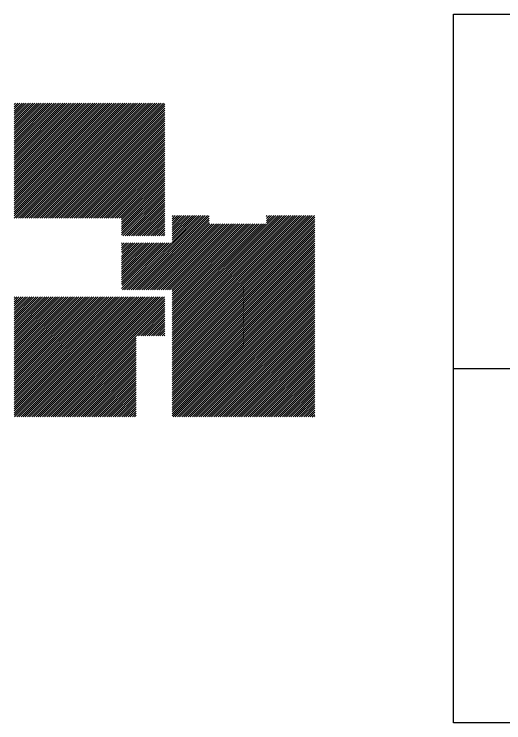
# Model space of a CAD drawing. Header units: millimetres. Extents: x -15840 to 1963, y -4880 to 875.
# Drawn here: x -15840 to -14813, y -4880 to -3395 of the extents above; entities that cross this region are included whole.
import ezdxf

# ---------------------------------------------------------------- set-up
doc = ezdxf.new("R2010")
doc.units = ezdxf.units.MM
doc.header["$LTSCALE"] = 30
doc.layers.add('60CL', color=2, linetype='Continuous')
doc.layers.add('CONT2', color=2, linetype='Continuous')
pattern_1 = [(45, (-16036.9376, -6978.159), (-2.245064, 2.245064), [])]

msp = doc.modelspace()

# ---------------------------------------------------------------- hatches: boundary and pattern name
at = {"layer": 'CONT2'}
h = msp.add_hatch(dxfattribs=at)
h.set_pattern_fill('ANSI31', color=256)
h.set_pattern_definition(pattern_1)
h.paths.add_polyline_path([(-15523.9, -3581.08), (-15839.8, -3581.08), (-15839.8, -3822.18), (-15614.6, -3822.18), (-15614.6, -3859.08), (-15598.9, -3859.08), (-15528.9, -3859.08), (-15523.9, -3859.08)])
h = msp.add_hatch(dxfattribs=at)
h.set_pattern_fill('ANSI31', color=256)
h.set_pattern_definition(pattern_1)
h.paths.add_polyline_path([(-15209.4, -3816.68), (-15310.8, -3816.68), (-15310.8, -3833.68), (-15431.2, -3833.68), (-15431.2, -3816.68), (-15508.9, -3816.68), (-15508.9, -3874.08), (-15614.6, -3874.08), (-15614.6, -3893.58), (-15613.1, -3893.58), (-15613.1, -3897.58), (-15614.6, -3897.58), (-15614.6, -3961.58), (-15613.1, -3961.58), (-15613.1, -3965.58), (-15614.6, -3965.58), (-15614.6, -3972.08), (-15508.9, -3972.08), (-15508.9, -4238.68), (-15209.4, -4238.68), (-15209.4, -4228.68), (-15209.4, -4163.68)])
h = msp.add_hatch(dxfattribs=at)
h.set_pattern_fill('ANSI31', color=256)
h.set_pattern_definition(pattern_1)
h.paths.add_polyline_path([(-15523.9, -3987.08), (-15533.9, -3987.08), (-15598.9, -3987.08), (-15839.8, -3987.08), (-15839.8, -4238.68), (-15583.9, -4238.68), (-15583.9, -4068.68), (-15523.9, -4068.68)])

# ---------------------------------------------------------------- linework, layer by layer
at = {"layer": '60CL'}
msp.add_line((-14918.73, -4137.11), (-14793.73, -4137.11), dxfattribs=at)
at = {"layer": 'CONT2'}
for p, q in [((-14918.73, -3394.61), (-12818.73, -3394.61)), ((-14918.73, -4879.61), (-14918.73, -3394.61)), ((-14918.73, -4879.61), (-14918.73, -3394.61)), ((-12818.73, -4879.61), (-14918.73, -4879.61)), ((-12818.73, -4879.61), (-14918.73, -4879.61))]:
    msp.add_line(p, q, dxfattribs=at)

doc.saveas('drawing.dxf')
